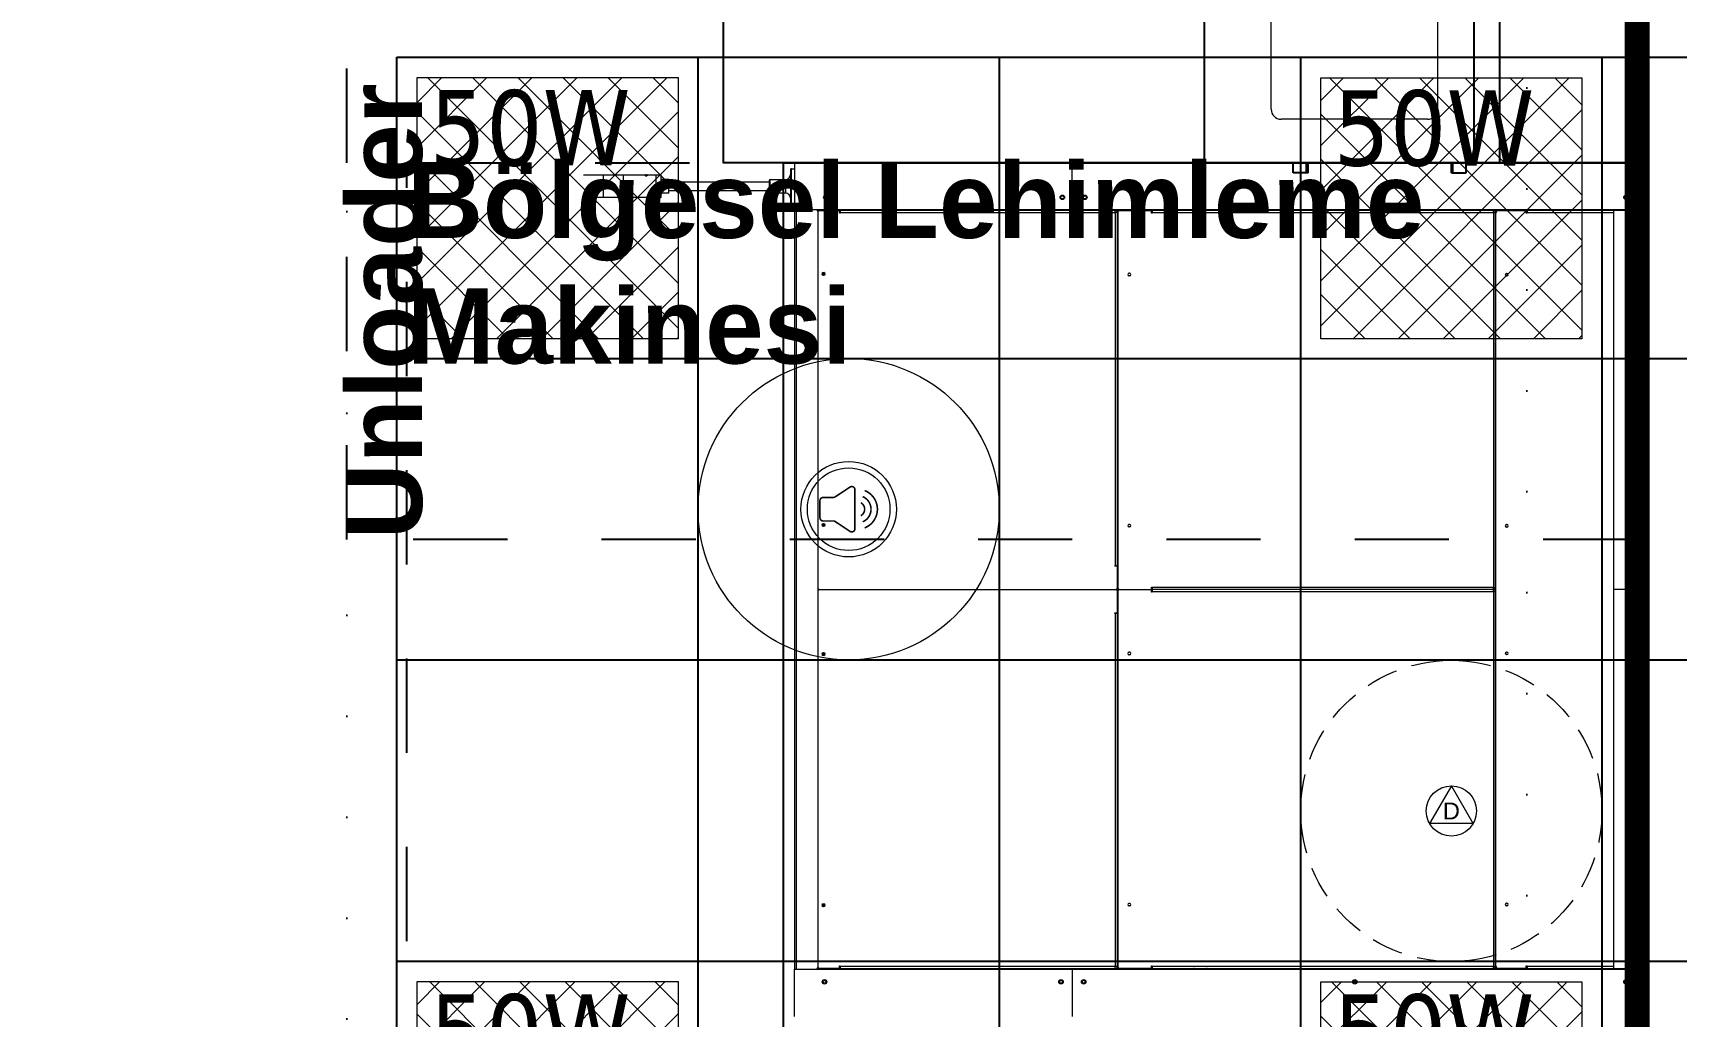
# Model space of a CAD drawing. Header units: centimetres. Extents: x 405564 to 502064, y 46284 to 60634.
# Drawn here: x 456687.2 to 457014.5, y 54131.6 to 54327.4 of the extents above; entities that cross this region are included whole.
import ezdxf
from ezdxf import colors
from ezdxf.entities.mleader import LeaderData, LeaderLine
from ezdxf.enums import TextEntityAlignment as Align
from ezdxf.math import Vec2, Vec3
from ezdxf.xclip import XClip

# ---------------------------------------------------------------- set-up
doc = ezdxf.new("R2010")
doc.units = ezdxf.units.CM
doc.header["$XCLIPFRAME"] = 0
for name, pattern in [('3+1_3b$0$DASHED', [0.25, 0.125, -0.125]), ('ACAD_ISO07W100', [3, 0, -3]), ('DOT', [0.25, 0, -0.25]), ('HIDDEN', [9.525, 6.35, -3.175])]:
    doc.linetypes.add(name, pattern=pattern)
for name, color, linetype in [('---___EB_draft03_cihazlar', 8, 'Continuous'), ('0-KRCN-ASMATAVAN-130426', 8, 'Continuous'), ('AS_DOS_TERAS_UST', 8, 'ACAD_ISO07W100'), ('AS_DUV', 8, 'Continuous'), ('AS_PYZ_BINA', 8, 'Continuous')]:
    doc.layers.add(name, color=color, linetype=linetype)
for name, color, linetype, lineweight in [('0-KRCN-AYDINLATMA-130426', 8, 'Continuous', 9), ('0-KRCN-MİMARİ-220526', 8, 'Continuous', 9), ('OL_Ic', 8, 'Continuous', 9)]:
    doc.layers.add(name, color=color, linetype=linetype, lineweight=lineweight)
doc.styles.add('2', font='arial.ttf', dxfattribs={"width": 0.9, "height": 200})
doc.styles.add('Kalin02', font='arialbd.ttf')
doc.styles.add('Normal_ITL', font='swissi.ttf')
doc.styles.add('TAHOMA', font='tahoma.ttf')

# ---------------------------------------------------------------- blocks, each defined once
blk = doc.blocks.new('AST-OD-KD')
at = {"layer": '0-KRCN-AYDINLATMA-130426'}
for p, q in [((0, 5), (-4.33, -2.5)), ((4.33, -2.5), (0, 5)), ((4.33, -2.5), (-4.33, -2.5))]:
    blk.add_line(p, q, dxfattribs=at)
at = {"layer": '0-KRCN-AYDINLATMA-130426', "linetype": 'HIDDEN'}
blk.add_circle((0, 0), 30, dxfattribs=at)
at = {"layer": '0-KRCN-AYDINLATMA-130426'}
blk.add_circle((0, 0), 5, dxfattribs=at)
at = {"layer": '0-KRCN-AYDINLATMA-130426', "style": '2'}
blk.add_text('D', height=3.36, dxfattribs=at).set_placement((0, 0), align=Align.MIDDLE_CENTER)
blk = doc.blocks.new('ASMA TAVA TİPİ HOPARLÖR')
at = {"layer": '0-KRCN-AYDINLATMA-130426', "const_width": 0.317}
blk.add_lwpolyline([(0.27, -4.41, 0.598176), (1.25, -3.88), (1.25, 3.88, 0.598176), (0.27, 4.41), (-2.7, 2.45, -0.147433), (-3.05, 2.34), (-5.09, 2.34, 0.414214), (-5.72, 1.71), (-5.72, -1.71, 0.414214), (-5.09, -2.34), (-3.05, -2.34, -0.147433), (-2.7, -2.45)], format="xyb", close=True, dxfattribs=at)
for points in [[(3.19, 3.72, -0.680488), (3.19, -3.72)], [(2.41, 1.29, -0.601398), (2.41, -1.29)], [(2.8, 2.51, -0.658812), (2.8, -2.51)]]:
    blk.add_lwpolyline(points, format="xyb", dxfattribs=at)
at = {"layer": '0-KRCN-AYDINLATMA-130426'}
blk.add_circle((0, 0), 30, dxfattribs=at)
at = {"layer": '0-KRCN-AYDINLATMA-130426', "ltscale": 0.1}
for radius in [9.5, 8.23]:
    blk.add_circle((0, 0), radius, dxfattribs=at)
blk = doc.blocks.new('50W 60x60 cm  SIVA ALTI LED ARMATÜR')
at = {"layer": '0-KRCN-AYDINLATMA-130426'}
h = blk.add_hatch(dxfattribs=at)
h.set_pattern_fill('ANSI37', color=256, scale=0.2)
h.paths.add_polyline_path([(-2.6, 2.594), (2.6, 2.594), (2.6, -2.606), (-2.6, -2.606)])
for points in [[(-3, 2.994), (3, 2.994), (3, -3.007), (-3, -3.007)], [(-2.6, 2.594), (2.6, 2.594), (2.6, -2.606), (-2.6, -2.606)]]:
    blk.add_lwpolyline(points, close=True, dxfattribs=at)
at = {"layer": '0-KRCN-AYDINLATMA-130426', "insert": (-2.35, 2.344), "char_height": 1.5, "attachment_point": 1, "style": 'TAHOMA'}
blk.add_mtext_dynamic_manual_height_columns('{\\fTahoma|b0|i0|c162|p34;50W}', width=1.5, gutter_width=1.25, heights=[0], dxfattribs=at)
blk = doc.blocks.new('G$C27E741DA')
at = {"layer": '0-KRCN-AYDINLATMA-130426', "xscale": 10, "yscale": 10, "zscale": 10}
for p in [(18725.68, 7158.55), (18905.67, 7158.53), (18725.68, 6978.55), (18905.67, 6978.53)]:
    blk.add_blockref('50W 60x60 cm  SIVA ALTI LED ARMATÜR', p, dxfattribs=at)
at = {"layer": '0-KRCN-AYDINLATMA-130426'}
for name, p in [('ASMA TAVA TİPİ HOPARLÖR', (18785.64, 7098.55)), ('AST-OD-KD', (18905.67, 7038.47))]:
    blk.add_blockref(name, p, dxfattribs=at)
blk = doc.blocks.new('BölgeselLehimlemeMakinesi')
at = {"layer": '---___EB_draft03_cihazlar', "linetype": 'Continuous', "lineweight": 18}
for p, q in [((274276.72, -40166.54), (274280.72, -40166.54)), ((274280.72, -40166.54), (274284.72, -40166.54)), ((274284.72, -40166.54), (274289.02, -40166.54)), ((274289.02, -40166.55), (274289.02, -40166.54)), ((274289.02, -40166.54), (274289.38, -40166.54)), ((274289.06, -40166.54), (274289.02, -40166.54)), ((274289.02, -40166.54), (274289.02, -40166.54)), ((274289.34, -40166.55), (274289.02, -40166.55)), ((274289.05, -40166.67), (274289.05, -40166.65)), ((274289.06, -40166.54), (274289.17, -40166.54)), ((274289.06, -40166.54), (274289.06, -40166.54)), ((274289.1, -40166.63), (274289.1, -40166.62)), ((274289.11, -40166.69), (274289.11, -40166.68)), ((274289.22, -40166.54), (274289.17, -40166.54)), ((274289.17, -40166.54), (274289.17, -40166.54)), ((274289.17, -40166.66), (274289.17, -40166.65)), ((274289.2, -40166.67), (274289.2, -40166.65)), ((274289.22, -40166.54), (274289.34, -40166.54)), ((274289.22, -40166.54), (274289.22, -40166.54)), ((274289.23, -40166.6), (274289.23, -40166.57)), ((274289.23, -40166.57), (274289.27, -40166.57)), ((274289.27, -40166.58), (274289.23, -40166.58)), ((274289.27, -40166.6), (274289.23, -40166.6)), ((274289.27, -40166.57), (274289.27, -40166.6)), ((274289.27, -40166.7), (274289.27, -40166.68)), ((274289.28, -40166.63), (274289.28, -40166.61)), ((274289.38, -40166.54), (274289.34, -40166.54)), ((274289.34, -40166.54), (274289.34, -40166.54)), ((274289.34, -40166.57), (274289.34, -40166.55)), ((274289.38, -40166.55), (274289.34, -40166.55)), ((274289.38, -40166.57), (274289.34, -40166.57)), ((274289.35, -40166.67), (274289.35, -40166.65)), ((274289.38, -40166.54), (274291.22, -40166.54)), ((274289.38, -40166.54), (274289.38, -40166.57)), ((274289.38, -40166.54), (274289.38, -40166.54)), ((274291.22, -40166.54), (274292.22, -40166.54)), ((274292.22, -40170.72), (274292.22, -40166.54)), ((274317.97, -40165.49), (274317.97, -40165.59)), ((274317.97, -40165.59), (274317.97, -40169.58)), ((274318.17, -40165.29), (274318.72, -40165.29)), ((274318.17, -40171.79), (274318.17, -40165.29)), ((274318.72, -40164.09), (274318.72, -40173.49)), ((274374.07, -40164.09), (274318.72, -40164.09)), ((274374.07, -40173.49), (274374.07, -40164.09)), ((274486.37, -40164.09), (274374.07, -40164.09)), ((274486.37, -40164.09), (274486.37, -40173.19)), ((274486.37, -40164.24), (274486.57, -40164.24)), ((274486.37, -40164.54), (274486.57, -40164.54)), ((274487.47, -40164.24), (274486.57, -40164.24)), ((274486.57, -40164.24), (274486.57, -40164.54)), ((274486.57, -40164.54), (274486.57, -40165.89)), ((274486.57, -40164.74), (274487.47, -40164.74)), ((274486.57, -40164.74), (274486.57, -40178.24)), ((274486.62, -40165.89, 0), (274486.82, -40165.89, 0)), ((274486.62, -40165.99, 0), (274486.82, -40165.99, 0)), ((274487.47, -40164.74), (274487.47, -40164.24)), ((274487.47, -40164.74), (274487.47, -40178.24)), ((274292.22, -40167.39), (274293.72, -40167.39)), ((274293.72, -40169.99), (274293.72, -40167.39)), ((274293.72, -40167.89), (274313.72, -40167.89)), ((274313.72, -40169.69), (274293.72, -40169.69)), ((274293.72, -40170.19), (274293.72, -40169.99)), ((274313.72, -40167.62), (274313.72, -40169.8)), ((274313.72, -40169.8), (274313.72, -40169.97)), ((274313.92, -40167.42), (274316.97, -40167.42)), ((274313.92, -40169.97), (274313.92, -40167.42)), ((274313.92, -40170.17), (274313.92, -40169.97)), ((274316.97, -40167.42), (274316.97, -40169.97)), ((274316.97, -40169.97), (274316.97, -40170.17)), ((274317.97, -40169.58), (274317.97, -40172.09)), ((274486.37, -40167.09), (274486.57, -40167.09)), ((274486.37, -40167.99), (274486.57, -40167.99)), ((274486.37, -40169.49), (274486.57, -40169.49)), ((274486.57, -40167.09), (274486.57, -40167.99)), ((274486.57, -40170.39), (274486.57, -40169.49)), ((274486.62, -40167, 0), (274486.82, -40167, 0)), ((274280.72, -40171.04), (274276.72, -40171.04)), ((274284.72, -40171.05), (274280.72, -40171.05)), ((274291.22, -40171.04), (274284.72, -40171.04)), ((274292.22, -40171.05), (274291.22, -40171.05)), ((274293.72, -40170.19), (274292.22, -40170.19)), ((274292.22, -40171.05), (274292.22, -40170.72)), ((274316.97, -40170.17), (274313.92, -40170.17)), ((274318.17, -40172.29), (274318.17, -40171.79)), ((274318.72, -40172.29), (274318.17, -40172.29)), ((274486.37, -40170.39), (274486.57, -40170.39)), ((274486.37, -40170.49), (274486.57, -40170.49)), ((274486.37, -40171.5), (274486.57, -40171.5)), ((274486.37, -40171.59), (274486.57, -40171.59)), ((274486.37, -40172.94), (274486.57, -40172.94)), ((274486.57, -40173.24), (274486.37, -40173.24)), ((274486.57, -40172.94), (274486.57, -40171.59)), ((274318.72, -40173.49), (274318.72, -40324.69)), ((274374.07, -40173.49), (274318.72, -40173.49)), ((274319.07, -40173.49), (274319.07, -40324.69)), ((274323.37, -40173.79), (274323.37, -40173.49)), ((274323.37, -40173.79), (274323.37, -40324.39)), ((274323.47, -40248.89), (274323.47, -40173.84)), ((274323.52, -40173.71), (274323.52, -40173.49)), ((274323.67, -40173.64), (274327.72, -40173.64)), ((274327.82, -40173.64), (274327.72, -40173.64)), ((274327.72, -40174.14), (274327.72, -40173.64)), ((274327.82, -40174.14), (274327.72, -40174.14)), ((274382.62, -40173.64), (274327.82, -40173.64)), ((274327.82, -40173.64), (274327.82, -40174.04)), ((274327.82, -40174.04), (274382.62, -40174.04)), ((274327.82, -40174.04), (274327.82, -40174.14)), ((274328.32, -40173.49), (274328.32, -40173.64)), ((274328.82, -40173.64), (274328.82, -40173.49)), ((274345.82, -40173.49), (274345.82, -40173.64)), ((274346.32, -40173.64), (274346.32, -40173.49)), ((274348.77, -40173.49), (274348.77, -40173.64)), ((274349.27, -40173.64), (274349.27, -40173.49)), ((274357.17, -40173.49), (274357.17, -40173.64)), ((274357.67, -40173.64), (274357.67, -40173.49)), ((274361.67, -40173.49), (274361.67, -40173.64)), ((274362.17, -40173.64), (274362.17, -40173.49)), ((274370.07, -40173.49), (274370.07, -40173.64)), ((274370.57, -40173.64), (274370.57, -40173.49)), ((274486.07, -40173.49), (274374.07, -40173.49)), ((274382.62, -40174.04), (274382.62, -40173.64)), ((274382.62, -40174.04), (274382.62, -40244.34)), ((274383.02, -40174.04), (274382.62, -40174.04)), ((274383.02, -40173.49), (274383.02, -40243.99)), ((274383.17, -40173.49), (274383.17, -40173.84)), ((274383.17, -40248.89), (274383.17, -40173.84)), ((274383.37, -40173.64), (274389.87, -40173.64)), ((274383.47, -40173.64), (274383.47, -40173.49)), ((274384.82, -40173.64), (274384.82, -40173.49)), ((274384.92, -40173.64), (274384.92, -40173.49)), ((274385.92, -40173.64), (274385.92, -40173.49)), ((274386.02, -40173.64), (274386.02, -40173.49)), ((274387.37, -40173.64), (274387.37, -40173.49)), ((274387.67, -40173.64), (274387.67, -40173.49)), ((274389.97, -40173.64), (274389.87, -40173.64)), ((274389.87, -40174.14), (274389.87, -40173.64)), ((274389.97, -40174.14), (274389.87, -40174.14)), ((274457.92, -40173.64), (274389.97, -40173.64)), ((274389.97, -40173.64), (274389.97, -40174.04)), ((274389.97, -40174.04), (274457.92, -40174.04)), ((274389.97, -40174.04), (274389.97, -40174.14)), ((274393.72, -40173.49), (274393.72, -40173.64)), ((274403.22, -40173.64), (274403.22, -40173.49)), ((274403.27, -40173.64), (274403.27, -40173.49)), ((274403.62, -40173.64), (274403.62, -40173.49)), ((274403.73, -40173.52), (274403.7, -40173.49)), ((274403.73, -40173.5), (274403.73, -40173.49)), ((274403.73, -40173.52), (274403.73, -40173.5)), ((274404.58, -40173.52), (274403.73, -40173.52)), ((274404.58, -40173.49), (274404.58, -40173.64)), ((274404.62, -40173.64), (274404.67, -40173.59)), ((274404.67, -40173.59), (274404.77, -40173.59)), ((274404.67, -40173.64), (274404.67, -40173.59)), ((274404.7, -40173.59), (274404.7, -40173.49)), ((274404.77, -40173.64), (274404.77, -40173.59)), ((274404.78, -40173.64), (274404.78, -40173.49)), ((274404.78, -40173.64), (274404.78, -40173.49)), ((274413.17, -40173.49), (274413.17, -40173.64)), ((274413.67, -40173.64), (274413.67, -40173.49)), ((274413.82, -40173.49), (274413.82, -40173.64)), ((274416.12, -40173.49), (274416.12, -40173.64)), ((274418.62, -40173.49), (274418.62, -40173.64)), ((274443.27, -40173.49), (274443.27, -40173.64)), ((274446.39, -40173.64), (274446.39, -40173.49)), ((274446.67, -40173.64), (274446.67, -40173.49)), ((274447.12, -40173.49), (274447.12, -40173.64)), ((274447.57, -40173.49), (274447.57, -40173.64)), ((274457.92, -40174.04), (274457.92, -40173.64)), ((274457.92, -40174.04), (274457.92, -40248.69)), ((274457.92, -40174.04), (274458.32, -40174.04)), ((274458.32, -40174.04), (274458.32, -40173.49)), ((274458.32, -40248.69), (274458.32, -40174.04)), ((274458.42, -40324.04), (274458.42, -40174.14)), ((274458.62, -40173.74), (274458.62, -40173.49)), ((274458.92, -40173.64), (274464.42, -40173.64)), ((274459.97, -40173.64), (274459.97, -40173.49)), ((274460.07, -40173.64), (274460.07, -40173.49)), ((274461.07, -40173.64), (274461.07, -40173.49)), ((274461.17, -40173.64), (274461.17, -40173.49)), ((274462.52, -40173.64), (274462.52, -40173.49)), ((274462.82, -40173.64), (274462.82, -40173.49)), ((274462.97, -40173.64), (274462.97, -40173.49)), ((274463.12, -40173.64), (274463.12, -40173.49)), ((274464.42, -40174.14), (274464.42, -40173.64)), ((274464.62, -40174.14), (274464.42, -40174.14)), ((274464.62, -40173.64), (274464.47, -40173.64)), ((274464.47, -40173.64), (274464.47, -40174.14)), ((274481.87, -40173.64), (274464.62, -40173.64)), ((274464.62, -40173.64), (274464.62, -40174.04)), ((274464.62, -40174.04), (274481.87, -40174.04)), ((274464.62, -40174.04), (274464.62, -40174.14)), ((274481.72, -40173.49), (274481.72, -40173.64)), ((274481.87, -40173.59), (274481.87, -40173.49)), ((274486.17, -40173.59), (274481.87, -40173.59)), ((274481.87, -40173.59), (274481.87, -40249.09)), ((274481.87, -40174.04), (274481.87, -40324.14)), ((274482.07, -40173.59), (274482.07, -40173.49)), ((274482.37, -40173.59), (274482.37, -40173.49)), ((274483.72, -40173.59), (274483.72, -40173.49)), ((274483.82, -40173.59), (274483.82, -40173.49)), ((274484.82, -40173.59), (274484.82, -40173.49)), ((274484.92, -40173.59), (274484.92, -40173.49)), ((274486.27, -40173.62), (274486.27, -40173.41)), ((274486.37, -40173.79), (274486.37, -40248.89)), ((274487.47, -40178.24), (274486.57, -40178.24)), ((274486.57, -40178.24), (274486.57, -40178.54)), ((274486.57, -40319.64), (274486.57, -40178.54)), ((274486.57, -40178.74), (274487.47, -40178.74)), ((274487.47, -40178.74), (274487.47, -40178.24)), ((274324.45, -40185.99), (274324.6, -40185.99)), ((274324.59, -40186.09), (274324.45, -40186.09)), ((274385.5, -40186.12), (274385.35, -40186.12)), ((274460.6, -40186.14), (274460.55, -40186.14)), ((274324.6, -40186.49), (274324.45, -40186.49)), ((274385.5, -40186.62), (274385.35, -40186.62)), ((274460.6, -40186.64), (274460.55, -40186.64)), ((274324.45, -40235.99), (274324.6, -40235.99)), ((274324.6, -40236.49), (274324.45, -40236.49)), ((274385.5, -40236.12), (274385.35, -40236.12)), ((274385.5, -40236.62), (274385.35, -40236.62)), ((274460.6, -40236.14), (274460.55, -40236.14)), ((274460.6, -40236.64), (274460.55, -40236.64)), ((274323.47, -40243.99), (274323.37, -40243.99)), ((274323.37, -40244.29), (274323.47, -40244.29)), ((274323.37, -40244.59), (274323.47, -40244.59)), ((274382.52, -40244.44), (274382.52, -40244.34)), ((274382.52, -40244.34), (274382.62, -40244.34)), ((274383.02, -40244.44), (274382.52, -40244.44)), ((274382.55, -40244.44), (274382.55, -40244.34)), ((274382.62, -40244.34), (274383.02, -40244.34)), ((274383.17, -40243.99), (274383.02, -40243.99)), ((274383.02, -40243.99), (274383.02, -40244.23)), ((274383.02, -40244.34), (274383.02, -40244.23)), ((274383.02, -40244.29), (274383.17, -40244.29)), ((274383.02, -40244.34), (274383.02, -40244.44)), ((274383.02, -40244.44), (274383.02, -40248.89)), ((274383.17, -40244.59), (274383.02, -40244.59)), ((274323.47, -40248.89), (274323.47, -40249.29)), ((274323.47, -40324.34), (274323.47, -40249.29)), ((274323.67, -40249.09), (274333.38, -40249.09)), ((274333.38, -40249.09), (274382.82, -40249.09)), ((274383.02, -40249.29), (274383.02, -40253.74)), ((274383.17, -40249.29), (274383.17, -40248.89)), ((274383.17, -40324.34), (274383.17, -40249.29)), ((274383.37, -40249.09), (274389.87, -40249.09)), ((274389.87, -40248.59), (274389.97, -40248.59)), ((274389.87, -40249.09), (274389.87, -40248.59)), ((274389.87, -40249.09), (274389.97, -40249.09)), ((274389.87, -40249.59), (274389.87, -40249.09)), ((274389.97, -40249.59), (274389.87, -40249.59)), ((274389.97, -40248.59), (274389.97, -40248.69)), ((274457.92, -40248.69), (274389.97, -40248.69)), ((274389.97, -40248.69), (274389.97, -40249.09)), ((274457.92, -40249.09), (274389.97, -40249.09)), ((274389.97, -40249.09), (274389.97, -40249.49)), ((274389.97, -40249.49), (274457.92, -40249.49)), ((274389.97, -40249.49), (274389.97, -40249.59)), ((274457.92, -40249.09), (274457.92, -40248.69)), ((274457.92, -40248.69), (274458.32, -40248.69)), ((274457.92, -40249.49), (274457.92, -40249.09)), ((274457.92, -40249.49), (274457.92, -40324.14)), ((274457.92, -40249.49), (274458.32, -40249.49)), ((274458.32, -40249.49), (274458.32, -40248.69)), ((274458.32, -40324.14), (274458.32, -40249.49)), ((274486.37, -40249.09), (274481.87, -40249.09)), ((274481.87, -40249.09), (274481.87, -40324.59)), ((274486.17, -40249.09), (274481.87, -40249.09)), ((274486.27, -40249.09), (274486.27, -40249.06)), ((274486.37, -40249.09), (274486.37, -40324.39)), ((274323.47, -40253.59), (274323.37, -40253.59)), ((274323.47, -40253.89), (274323.37, -40253.89)), ((274323.37, -40254.19), (274323.47, -40254.19)), ((274382.52, -40253.84), (274382.52, -40253.74)), ((274382.52, -40253.74), (274383.02, -40253.74)), ((274382.62, -40253.84), (274382.52, -40253.84)), ((274382.55, -40253.84), (274382.55, -40253.74)), ((274382.62, -40253.84), (274382.62, -40324.14)), ((274383.02, -40253.84), (274382.62, -40253.84)), ((274383.17, -40253.59), (274383.02, -40253.59)), ((274383.02, -40253.74), (274383.02, -40253.84)), ((274383.02, -40253.95), (274383.02, -40253.84)), ((274383.17, -40253.89), (274383.02, -40253.89)), ((274383.02, -40253.95), (274383.02, -40254.19)), ((274383.02, -40254.19), (274383.17, -40254.19)), ((274383.02, -40254.19), (274383.02, -40324.69)), ((274385.5, -40261.57), (274385.35, -40261.57)), ((274460.6, -40261.54), (274460.55, -40261.54)), ((274324.45, -40261.69), (274324.6, -40261.69)), ((274324.6, -40262.19), (274324.45, -40262.19)), ((274385.5, -40262.07), (274385.35, -40262.07)), ((274460.6, -40262.04), (274460.55, -40262.04)), ((274324.45, -40311.69), (274324.6, -40311.69)), ((274324.6, -40312.19), (274324.45, -40312.19)), ((274385.5, -40311.57), (274385.35, -40311.57)), ((274385.5, -40312.07), (274385.35, -40312.07)), ((274460.6, -40311.54), (274460.55, -40311.54)), ((274460.6, -40312.04), (274460.55, -40312.04)), ((274487.47, -40319.44), (274486.57, -40319.44)), ((274486.57, -40319.64), (274486.57, -40319.94)), ((274486.57, -40319.94), (274487.47, -40319.94)), ((274486.57, -40319.94), (274486.57, -40333.44)), ((274487.47, -40319.94), (274487.47, -40319.44)), ((274487.47, -40319.94), (274487.47, -40333.44)), ((274318.72, -40334.09), (274318.72, -40324.69)), ((274318.72, -40324.69), (274374.07, -40324.69)), ((274323.37, -40324.69), (274323.37, -40324.39)), ((274323.52, -40324.69), (274323.52, -40324.47)), ((274327.72, -40324.54), (274323.67, -40324.54)), ((274327.72, -40324.54), (274327.72, -40324.04)), ((274327.72, -40324.04), (274327.82, -40324.04)), ((274327.72, -40324.54), (274327.82, -40324.54)), ((274327.82, -40324.04), (274327.82, -40324.14)), ((274327.82, -40324.14), (274327.82, -40324.54)), ((274382.62, -40324.14), (274327.82, -40324.14)), ((274327.82, -40324.54), (274382.62, -40324.54)), ((274330.72, -40324.54), (274330.72, -40324.69)), ((274339.12, -40324.54), (274339.12, -40324.69)), ((274345.22, -40324.54), (274345.22, -40324.69)), ((274353.62, -40324.54), (274353.62, -40324.69)), ((274374.07, -40324.69), (274374.07, -40334.09)), ((274374.07, -40324.69), (274486.07, -40324.69)), ((274376.55, -40324.69), (274376.55, -40324.54)), ((274382.55, -40324.69), (274382.55, -40324.54)), ((274383.02, -40324.14), (274382.62, -40324.14)), ((274382.62, -40324.54), (274382.62, -40324.14)), ((274383.02, -40324.19), (274383.02, -40324.19)), ((274383.17, -40324.34), (274383.17, -40324.69)), ((274389.87, -40324.54), (274383.37, -40324.54)), ((274383.47, -40324.69), (274383.47, -40324.54)), ((274384.82, -40324.69), (274384.82, -40324.54)), ((274384.92, -40324.69), (274384.92, -40324.54)), ((274385.92, -40324.69), (274385.92, -40324.54)), ((274386.02, -40324.69), (274386.02, -40324.54)), ((274387.37, -40324.69), (274387.37, -40324.54)), ((274387.67, -40324.69), (274387.67, -40324.54)), ((274389.87, -40324.54), (274389.87, -40324.04)), ((274389.87, -40324.04), (274389.97, -40324.04)), ((274389.87, -40324.54), (274389.97, -40324.54)), ((274389.97, -40324.04), (274389.97, -40324.14)), ((274457.92, -40324.14), (274389.97, -40324.14)), ((274389.97, -40324.14), (274389.97, -40324.54)), ((274389.97, -40324.54), (274457.92, -40324.54)), ((274393.72, -40324.69), (274393.72, -40324.54)), ((274403.22, -40324.69), (274403.22, -40324.54)), ((274403.27, -40324.69), (274403.27, -40324.54)), ((274403.62, -40324.69), (274403.62, -40324.54)), ((274403.7, -40324.69), (274403.73, -40324.66)), ((274403.73, -40324.66), (274404.58, -40324.66)), ((274403.73, -40324.69), (274403.73, -40324.66)), ((274404.58, -40324.54), (274404.58, -40324.69)), ((274404.7, -40324.69), (274404.7, -40324.54)), ((274404.78, -40324.69), (274404.78, -40324.54)), ((274404.78, -40324.69), (274404.78, -40324.54)), ((274413.17, -40324.54), (274413.17, -40324.69)), ((274413.67, -40324.69), (274413.67, -40324.54)), ((274413.82, -40324.54), (274413.82, -40324.69)), ((274424.82, -40324.69), (274424.82, -40324.54)), ((274425.67, -40324.69), (274425.67, -40324.54)), ((274429.52, -40324.69), (274429.52, -40324.54)), ((274430.32, -40324.54), (274430.32, -40324.69)), ((274450.72, -40324.69), (274450.72, -40324.54)), ((274450.87, -40324.54), (274450.87, -40324.69)), ((274457.92, -40324.54), (274457.92, -40324.14)), ((274457.92, -40324.14), (274458.32, -40324.14)), ((274458.32, -40324.69), (274458.32, -40324.14)), ((274458.62, -40324.69), (274458.62, -40324.44)), ((274464.42, -40324.54), (274458.92, -40324.54)), ((274459.97, -40324.69), (274459.97, -40324.54)), ((274460.07, -40324.69), (274460.07, -40324.54)), ((274461.07, -40324.69), (274461.07, -40324.54)), ((274461.17, -40324.69), (274461.17, -40324.54)), ((274462.52, -40324.69), (274462.52, -40324.54)), ((274462.82, -40324.69), (274462.82, -40324.54)), ((274462.97, -40324.69), (274462.97, -40324.54)), ((274463.12, -40324.69), (274463.12, -40324.54)), ((274464.42, -40324.54), (274464.42, -40324.04)), ((274464.42, -40324.04), (274464.62, -40324.04)), ((274464.47, -40324.14), (274464.42, -40324.14)), ((274464.47, -40324.04), (274464.47, -40324.54)), ((274464.47, -40324.54), (274464.62, -40324.54)), ((274464.62, -40324.04), (274464.62, -40324.14)), ((274481.87, -40324.14), (274464.62, -40324.14)), ((274464.62, -40324.14), (274464.62, -40324.54)), ((274464.62, -40324.54), (274481.87, -40324.54)), ((274481.72, -40324.54), (274481.72, -40324.69)), ((274481.87, -40324.69), (274481.87, -40324.59)), ((274486.17, -40324.59), (274481.87, -40324.59)), ((274482.07, -40324.69), (274482.07, -40324.59)), ((274482.37, -40324.69), (274482.37, -40324.59)), ((274483.72, -40324.69), (274483.72, -40324.59)), ((274483.82, -40324.69), (274483.82, -40324.59)), ((274484.82, -40324.69), (274484.82, -40324.59)), ((274484.92, -40324.69), (274484.92, -40324.59)), ((274486.27, -40324.77), (274486.27, -40324.56)), ((274486.57, -40324.94), (274486.37, -40324.94)), ((274486.37, -40334.09), (274486.37, -40324.99)), ((274486.37, -40325.24), (274486.57, -40325.24)), ((274486.37, -40326.59), (274486.57, -40326.59)), ((274486.37, -40326.69), (274486.57, -40326.69)), ((274486.57, -40325.24), (274486.57, -40326.59)), ((274486.37, -40327.7), (274486.57, -40327.7)), ((274486.37, -40327.79), (274486.57, -40327.79)), ((274486.37, -40328.69), (274486.57, -40328.69)), ((274486.37, -40330.19), (274486.57, -40330.19)), ((274486.57, -40327.79), (274486.57, -40328.69)), ((274486.57, -40331.09), (274486.57, -40330.19)), ((274486.37, -40331.09), (274486.57, -40331.09)), ((274486.37, -40331.19), (274486.57, -40331.19)), ((274486.37, -40332.2), (274486.57, -40332.2)), ((274486.37, -40332.29), (274486.57, -40332.29)), ((274486.57, -40333.64), (274486.57, -40332.29)), ((274487.47, -40333.44), (274486.57, -40333.44)), ((274487.47, -40333.94), (274487.47, -40333.44)), ((274486.37, -40333.64), (274486.57, -40333.64)), ((274486.37, -40333.94), (274486.57, -40333.94)), ((274486.57, -40333.94), (274486.57, -40333.64)), ((274486.57, -40333.94), (274487.47, -40333.94))]:
    blk.add_line(p, q, dxfattribs=at)
at = {"layer": '---___EB_draft03_cihazlar'}
blk.add_line((274318.72, -40164.09), (274486.37, -40164.09), dxfattribs=at)
at = {"layer": '---___EB_draft03_cihazlar', "color": 1, "const_width": 5}
blk.add_lwpolyline([(274486.57, -40164.09), (274486.57, -40544.09)], dxfattribs=at)
at = {"layer": '---___EB_draft03_cihazlar', "color": 1, "linetype": '3+1_3b$0$DASHED', "ltscale": 150}
blk.add_lwpolyline([(274241.57, -40164.09), (274561.57, -40164.09), (274561.57, -40544.09), (274241.57, -40544.09), (274241.57, -40164.09)], dxfattribs=at)
at = {"layer": '---___EB_draft03_cihazlar', "color": 1}
blk.add_lwpolyline([(274316.57, -40164.09), (274486.57, -40164.09), (274486.57, -40544.09), (274316.57, -40544.09), (274316.57, -40164.09)], dxfattribs=at)
at = {"layer": '---___EB_draft03_cihazlar', "linetype": 'Continuous', "lineweight": 18, "flags": 128}
for points in [[(274487.64, -40168.77), (274487.69, -40168.76), (274487.74, -40168.76)], [(274458.32, -40248.91), (274458.31, -40248.91), (274458.26, -40248.9)], [(274398.37, -40324.59), (274398.28, -40324.57), (274398.22, -40324.54)], [(274398.52, -40324.54), (274398.47, -40324.57), (274398.37, -40324.59)], [(274400.87, -40324.59), (274400.78, -40324.57), (274400.72, -40324.54)], [(274401.02, -40324.54), (274400.97, -40324.57), (274400.87, -40324.59)], [(274487.64, -40325.97), (274487.69, -40325.96), (274487.74, -40325.96)]]:
    blk.add_lwpolyline(points, dxfattribs=at)
at = {"layer": '---___EB_draft03_cihazlar', "linetype": 'Continuous', "lineweight": 18}
for centre, radius in [((274324.97, -40170.99, 0), 0.448), ((274324.97, -40170.99, 0), 0.298), ((274372.07, -40170.99, 0), 0.448), ((274372.07, -40170.99, 0), 0.298), ((274376.57, -40170.99, 0), 0.448), ((274376.57, -40170.99, 0), 0.298), ((274430.57, -40170.99, 0), 0.448), ((274430.57, -40170.99, 0), 0.298), ((274484.32, -40170.99), 0.448), ((274484.32, -40170.99), 0.298), ((274324.52, -40186.24), 0.165), ((274324.52, -40236.24), 0.165), ((274324.52, -40261.94), 0.165), ((274324.52, -40311.94), 0.165), ((274324.72, -40327.19), 0.448), ((274324.72, -40327.19), 0.298), ((274371.82, -40327.19), 0.448), ((274371.82, -40327.19), 0.298), ((274376.32, -40327.19), 0.448), ((274376.32, -40327.19), 0.298), ((274430.32, -40327.19), 0.448), ((274430.32, -40327.19), 0.298), ((274484.32, -40327.19), 0.448), ((274484.32, -40327.19), 0.298)]:
    blk.add_circle(centre, radius, dxfattribs=at)
for centre, radius, start, end in [((274316.97, -40166.42), 1, 270, 0), ((274318.17, -40165.49), 0.2, 90, 180), ((274313.92, -40167.62), 0.2, 90, 180), ((274313.92, -40169.97), 0.2, 180, 270), ((274487.72, -40169.01), 0.25, 130.4148, 180), ((274316.97, -40171.17), 1, 0, 90), ((274318.17, -40172.09), 0.2, 180, 270), ((274486.07, -40173.19), 0.3, 270, 0), ((274487.72, -40171.97), 0.25, 180, 232.4393), ((274323.07, -40173.79), 0.3, 0, 90), ((274323.67, -40173.84), 0.2, 90, 180), ((274331.02, -40173.94), 0.5, 36.8699, 64.1581), ((274343.62, -40173.94), 0.5, 115.8419, 143.1301), ((274382.62, -40174.04), 0.4, 0, 90), ((274383.37, -40173.84), 0.2, 90, 180), ((274397.62, -40173.84), 0.35, 90, 145.1501), ((274398.37, -40173.84), 0.25, 53.1301, 126.8699), ((274400.87, -40173.84), 0.25, 53.1301, 126.8699), ((274401.62, -40173.84), 0.35, 34.8499, 90), ((274457.92, -40174.04), 0.4, 0, 90), ((274458.92, -40174.14), 0.5, 90, 180), ((274486.17, -40173.79), 0.2, 0, 90), ((274324.45, -40186.24), 0.25, 90, 270), ((274324.6, -40186.24), 0.25, 270, 90), ((274385.35, -40186.37), 0.25, 90, 270), ((274385.5, -40186.37), 0.25, 270, 90), ((274460.55, -40186.39), 0.25, 90, 270), ((274460.6, -40186.39), 0.25, 270, 90), ((274324.45, -40236.24), 0.25, 90, 270), ((274324.6, -40236.24), 0.25, 270, 90), ((274385.35, -40236.37), 0.25, 90, 270), ((274385.5, -40236.37), 0.25, 270, 90), ((274460.55, -40236.39), 0.25, 90, 270), ((274460.6, -40236.39), 0.25, 270, 90), ((274323.67, -40248.89), 0.2, 180, 270), ((274323.67, -40249.29), 0.2, 90, 180), ((274382.82, -40248.89), 0.2, 270, 0), ((274382.82, -40249.29), 0.2, 0, 90), ((274383.37, -40248.89), 0.2, 180, 270), ((274383.37, -40249.29), 0.2, 90, 180), ((274457.92, -40248.69), 0.4, 270, 0), ((274457.92, -40249.49), 0.4, 0, 90), ((274486.17, -40248.89), 0.2, 270, 0), ((274385.35, -40261.82), 0.25, 90, 270), ((274385.5, -40261.82), 0.25, 270, 90), ((274460.55, -40261.79), 0.25, 90, 270), ((274460.6, -40261.79), 0.25, 270, 90), ((274324.45, -40261.94), 0.25, 90, 270), ((274324.6, -40261.94), 0.25, 270, 90), ((274324.45, -40311.94), 0.25, 90, 270), ((274324.6, -40311.94), 0.25, 270, 90), ((274385.35, -40311.82), 0.25, 90, 270), ((274385.5, -40311.82), 0.25, 270, 90), ((274460.55, -40311.79), 0.25, 90, 270), ((274460.6, -40311.79), 0.25, 270, 90), ((274323.07, -40324.39), 0.3, 270, 0), ((274323.67, -40324.34), 0.2, 180, 270), ((274382.62, -40324.14), 0.4, 270, 0), ((274383.37, -40324.34), 0.2, 180, 270), ((274397.62, -40324.34), 0.35, 214.8499, 270), ((274401.62, -40324.34), 0.35, 270, 325.1501), ((274457.92, -40324.14), 0.4, 270, 0), ((274458.92, -40324.04), 0.5, 180, 270), ((274486.07, -40324.99), 0.3, 0, 90), ((274486.17, -40324.39), 0.2, 270, 0), ((274487.72, -40326.21), 0.25, 130.4148, 180), ((274487.72, -40329.17), 0.25, 180, 232.4393)]:
    blk.add_arc(centre, radius, start, end, dxfattribs=at)
at = {"layer": '---___EB_draft03_cihazlar', "linetype": 'Continuous', "lineweight": 18, "extrusion": (0, 0, -1)}
for centre, major_axis, ratio, start_param, end_param in [((274288.9, -40168.79), (-0.15, -2.25), 0.1065, 3.393839, 3.418058), ((274289.01, -40168.79), (-0.11, -2.25), 0.07761, 3.44308, 3.446869), ((274304.47, -40168.79), (-20.39, 1.18), 0.094102, 0.716143, 0.719279), ((274304.47, -40168.79), (-20.3, 1.17), 0.094102, 0.711054, 0.714223), ((274289.48, -40168.79), (0.15, -2.25), 0.1065, 2.868189, 2.89233)]:
    blk.add_ellipse(centre, major_axis=major_axis, ratio=ratio, start_param=start_param, end_param=end_param, dxfattribs=at)
at = {"layer": '---___EB_draft03_cihazlar', "linetype": 'Continuous', "lineweight": 18}
for points, knots in [([(274280.72, -40170.72), (274280.72, -40170.64), (274280.72, -40170.47), (274280.72, -40170.13), (274280.72, -40169.75), (274280.72, -40169.33), (274280.72, -40168.89), (274280.72, -40168.45), (274280.72, -40168.02), (274280.72, -40167.62), (274280.72, -40167.26), (274280.72, -40166.96), (274280.72, -40166.73), (274280.72, -40166.59), (274280.72, -40166.53), (274280.72, -40166.54), (274280.72, -40166.54)], [0, 0, 0, 0, 0.0755893, 0.1511782, 0.2267694, 0.3023556, 0.3779467, 0.4535361, 0.5291258, 0.6047136, 0.6803035, 0.7558924, 0.8314829, 0.9070722, 0.9826622, 1, 1, 1, 1]), ([(274284.72, -40171.03), (274284.72, -40171.03), (274284.72, -40171.03), (274284.72, -40170.92), (274284.72, -40170.73), (274284.72, -40170.46), (274284.72, -40170.13), (274284.72, -40169.75), (274284.72, -40169.33), (274284.72, -40168.89), (274284.72, -40168.45), (274284.72, -40168.02), (274284.72, -40167.62), (274284.72, -40167.26), (274284.72, -40166.97), (274284.72, -40166.74), (274284.72, -40166.6), (274284.72, -40166.53), (274284.72, -40166.55), (274284.72, -40166.55)], [0, 0, 0, 0, 0.048239, 0.110739, 0.173238, 0.23574, 0.298238, 0.360739, 0.423241, 0.485738, 0.548238, 0.610741, 0.67324, 0.73574, 0.798239, 0.860739, 0.92324, 0.985739, 1, 1, 1, 1]), ([(274289.02, -40166.65), (274289.02, -40166.65), (274289.02, -40166.64), (274289.04, -40166.63), (274289.07, -40166.62), (274289.09, -40166.62), (274289.1, -40166.62), (274289.1, -40166.62)], [0, 0, 0, 0, 0.345492, 0.565533, 0.787987, 0.975952, 1, 1, 1, 1]), ([(274289.1, -40166.63), (274289.09, -40166.63), (274289.07, -40166.63), (274289.04, -40166.64), (274289.02, -40166.65), (274289.02, -40166.66), (274289.02, -40166.67), (274289.02, -40166.67)], [0, 0, 0, 0, 0.224091, 0.412551, 0.644677, 0.958873, 1, 1, 1, 1]), ([(274289.11, -40166.7), (274289.1, -40166.7), (274289.08, -40166.7), (274289.06, -40166.69), (274289.04, -40166.68), (274289.02, -40166.67), (274289.02, -40166.66), (274289.02, -40166.65)], [0, 0, 0, 0, 0.140728, 0.282125, 0.481538, 0.770909, 1, 1, 1, 1]), ([(274289.11, -40166.63), (274289.1, -40166.63), (274289.09, -40166.63), (274289.07, -40166.64), (274289.06, -40166.64), (274289.05, -40166.65), (274289.05, -40166.65), (274289.05, -40166.65)], [0, 0, 0, 0, 0.249078, 0.444734, 0.639849, 0.934845, 1, 1, 1, 1]), ([(274289.05, -40166.65), (274289.05, -40166.66), (274289.06, -40166.66), (274289.07, -40166.67), (274289.08, -40166.68), (274289.1, -40166.68), (274289.1, -40166.68), (274289.11, -40166.68)], [0, 0, 0, 0, 0.3802013, 0.591264, 0.7499441, 0.9101074, 1, 1, 1, 1]), ([(274289.11, -40166.69), (274289.1, -40166.69), (274289.09, -40166.69), (274289.08, -40166.69), (274289.06, -40166.68), (274289.05, -40166.67), (274289.05, -40166.67), (274289.05, -40166.67)], [0, 0, 0, 0, 0.170064, 0.315748, 0.508039, 0.786096, 1, 1, 1, 1]), ([(274289.11, -40166.68), (274289.11, -40166.68), (274289.12, -40166.68), (274289.14, -40166.67), (274289.15, -40166.67), (274289.16, -40166.66), (274289.17, -40166.65), (274289.17, -40166.65)], [0, 0, 0, 0, 0.135388, 0.272208, 0.445479, 0.717325, 1, 1, 1, 1]), ([(274289.17, -40166.66), (274289.16, -40166.67), (274289.16, -40166.67), (274289.15, -40166.68), (274289.13, -40166.69), (274289.12, -40166.69), (274289.11, -40166.69), (274289.11, -40166.69)], [0, 0, 0, 0, 0.444247, 0.618009, 0.793368, 0.909165, 1, 1, 1, 1]), ([(274289.18, -40166.68), (274289.18, -40166.68), (274289.17, -40166.69), (274289.15, -40166.69), (274289.13, -40166.7), (274289.12, -40166.7), (274289.11, -40166.7)], [0, 0, 0, 0, 0.409354, 0.643662, 0.837475, 1, 1, 1, 1]), ([(274289.27, -40166.71), (274289.26, -40166.71), (274289.24, -40166.71), (274289.22, -40166.7), (274289.19, -40166.69), (274289.19, -40166.68), (274289.18, -40166.68), (274289.18, -40166.68)], [0, 0, 0, 0, 0.215305, 0.431679, 0.65293, 0.957718, 1, 1, 1, 1]), ([(274289.21, -40166.64), (274289.21, -40166.64), (274289.21, -40166.65), (274289.2, -40166.65), (274289.2, -40166.65), (274289.2, -40166.65)], [0, 0, 0, 0, 0.33307, 0.665452, 1, 1, 1, 1]), ([(274289.2, -40166.65), (274289.2, -40166.66), (274289.21, -40166.67), (274289.22, -40166.68), (274289.24, -40166.68), (274289.26, -40166.68), (274289.27, -40166.68), (274289.27, -40166.68)], [0, 0, 0, 0, 0.37359, 0.586376, 0.753621, 0.921584, 1, 1, 1, 1]), ([(274289.27, -40166.7), (274289.27, -40166.7), (274289.25, -40166.7), (274289.23, -40166.69), (274289.21, -40166.69), (274289.2, -40166.68), (274289.2, -40166.67), (274289.2, -40166.67)], [0, 0, 0, 0, 0.169301, 0.34022, 0.546725, 0.767104, 1, 1, 1, 1]), ([(274289.27, -40166.68), (274289.28, -40166.68), (274289.3, -40166.68), (274289.32, -40166.68), (274289.33, -40166.67), (274289.35, -40166.66), (274289.35, -40166.66), (274289.35, -40166.65)], [0, 0, 0, 0, 0.170091, 0.341584, 0.545938, 0.769788, 1, 1, 1, 1]), ([(274289.38, -40166.65), (274289.38, -40166.66), (274289.38, -40166.68), (274289.35, -40166.69), (274289.32, -40166.7), (274289.29, -40166.71), (274289.28, -40166.71), (274289.27, -40166.71)], [0, 0, 0, 0, 0.381915, 0.611301, 0.76664, 0.923331, 1, 1, 1, 1]), ([(274289.35, -40166.67), (274289.35, -40166.67), (274289.34, -40166.68), (274289.33, -40166.69), (274289.31, -40166.7), (274289.29, -40166.7), (274289.28, -40166.7), (274289.27, -40166.7)], [0, 0, 0, 0, 0.338198, 0.571885, 0.73553, 0.900147, 1, 1, 1, 1]), ([(274289.28, -40166.61), (274289.3, -40166.61), (274289.32, -40166.62), (274289.35, -40166.62), (274289.38, -40166.63), (274289.38, -40166.64), (274289.38, -40166.65), (274289.38, -40166.65)], [0, 0, 0, 0, 0.2061189, 0.4140015, 0.6419582, 0.9284317, 1, 1, 1, 1]), ([(274289.35, -40166.65), (274289.35, -40166.65), (274289.35, -40166.64), (274289.33, -40166.64), (274289.31, -40166.63), (274289.29, -40166.63), (274289.28, -40166.63)], [0, 0, 0, 0, 0.278816, 0.47983, 0.681036, 1, 1, 1, 1]), ([(274289.38, -40166.67), (274289.38, -40166.66), (274289.38, -40166.65), (274289.36, -40166.64), (274289.33, -40166.63), (274289.3, -40166.63), (274289.29, -40166.63), (274289.28, -40166.63)], [0, 0, 0, 0, 0.320471, 0.5486651, 0.7350582, 0.9218196, 1, 1, 1, 1]), ([(274291.22, -40170.72), (274291.22, -40170.64), (274291.22, -40170.47), (274291.22, -40170.13), (274291.22, -40169.75), (274291.22, -40169.33), (274291.22, -40168.89), (274291.22, -40168.45), (274291.22, -40168.02), (274291.22, -40167.62), (274291.22, -40167.26), (274291.22, -40166.96), (274291.22, -40166.73), (274291.22, -40166.59), (274291.22, -40166.53), (274291.22, -40166.54), (274291.22, -40166.54)], [0, 0, 0, 0, 0.0755893, 0.1511782, 0.2267694, 0.3023556, 0.3779467, 0.4535361, 0.5291258, 0.6047136, 0.6803035, 0.7558924, 0.8314829, 0.9070722, 0.9826622, 1, 1, 1, 1]), ([(274487.72, -40168.99), (274487.71, -40168.99), (274487.68, -40168.99), (274487.63, -40168.99), (274487.58, -40168.99), (274487.53, -40168.99), (274487.49, -40168.99), (274487.47, -40168.99), (274487.47, -40168.99), (274487.47, -40168.99), (274487.48, -40168.99), (274487.51, -40168.99), (274487.55, -40168.99), (274487.6, -40168.99), (274487.65, -40168.99), (274487.69, -40168.99), (274487.71, -40168.99), (274487.72, -40168.99)], [0, 0, 0, 0, 0.020964, 0.043243, 0.079617, 0.141434, 0.225376, 0.309751, 0.499938, 0.629676, 0.759166, 0.824988, 0.890418, 0.936279, 0.965737, 0.989564, 1, 1, 1, 1]), ([(274487.72, -40170.49), (274487.71, -40170.49), (274487.69, -40170.49), (274487.65, -40170.47), (274487.59, -40170.43), (274487.53, -40170.33), (274487.49, -40170.17), (274487.47, -40169.96), (274487.47, -40169.74), (274487.47, -40169.52), (274487.48, -40169.34), (274487.51, -40169.2), (274487.55, -40169.11), (274487.6, -40169.04), (274487.65, -40169), (274487.69, -40168.99), (274487.71, -40168.99), (274487.72, -40168.99)], [0, 0, 0, 0, 0.012126, 0.037646, 0.071035, 0.12579, 0.236765, 0.368176, 0.499851, 0.629613, 0.759125, 0.824955, 0.8904, 0.936268, 0.96573, 0.989563, 1, 1, 1, 1]), ([(274487.49, -40168.99), (274487.49, -40168.97), (274487.49, -40168.94), (274487.51, -40168.88), (274487.55, -40168.82), (274487.6, -40168.79), (274487.65, -40168.77), (274487.69, -40168.76), (274487.71, -40168.76), (274487.72, -40168.76)], [0, 0, 0, 0, 0.174503, 0.396727, 0.624338, 0.781564, 0.88255, 0.964226, 1, 1, 1, 1]), ([(274280.72, -40171.04), (274280.72, -40171.04), (274280.72, -40171.03), (274280.72, -40170.93), (274280.72, -40170.79), (274280.72, -40170.72)], [0, 0, 0, 0, 0.2781438, 0.63907, 1, 1, 1, 1]), ([(274291.22, -40171.04), (274291.22, -40171.04), (274291.22, -40171.03), (274291.22, -40170.93), (274291.22, -40170.79), (274291.22, -40170.72)], [0, 0, 0, 0, 0.2781438, 0.63907, 1, 1, 1, 1]), ([(274487.72, -40171.99), (274487.71, -40171.99), (274487.69, -40171.99), (274487.65, -40171.97), (274487.59, -40171.93), (274487.53, -40171.83), (274487.48, -40171.67), (274487.47, -40171.46), (274487.47, -40171.24), (274487.47, -40171.02), (274487.48, -40170.84), (274487.51, -40170.7), (274487.55, -40170.61), (274487.6, -40170.54), (274487.65, -40170.5), (274487.69, -40170.49), (274487.71, -40170.49), (274487.72, -40170.49)], [0, 0, 0, 0, 0.012127, 0.03765, 0.071048, 0.125808, 0.236784, 0.367912, 0.499861, 0.629339, 0.759128, 0.823974, 0.890386, 0.936258, 0.965729, 0.989561, 1, 1, 1, 1]), ([(274487.72, -40171.99), (274487.71, -40171.99), (274487.68, -40171.99), (274487.63, -40171.99), (274487.58, -40171.99), (274487.53, -40171.99), (274487.49, -40171.99), (274487.47, -40171.99), (274487.47, -40171.99), (274487.47, -40171.99), (274487.48, -40171.99), (274487.51, -40171.99), (274487.55, -40171.99), (274487.6, -40171.99), (274487.65, -40171.99), (274487.69, -40171.99), (274487.71, -40171.99), (274487.72, -40171.99)], [0, 0, 0, 0, 0.0209641, 0.0432428, 0.0796185, 0.1414341, 0.2253758, 0.3097504, 0.4999381, 0.6296757, 0.7591656, 0.8249881, 0.8904181, 0.9362786, 0.9657372, 0.9895643, 1, 1, 1, 1]), ([(274487.72, -40172.22), (274487.71, -40172.22), (274487.69, -40172.22), (274487.65, -40172.21), (274487.59, -40172.19), (274487.53, -40172.13), (274487.49, -40172.06), (274487.49, -40172.01), (274487.49, -40171.99)], [0, 0, 0, 0, 0.041602, 0.12915, 0.243713, 0.431583, 0.812288, 1, 1, 1, 1]), ([(274487.72, -40326.82), (274487.71, -40326.82), (274487.69, -40326.82), (274487.65, -40326.81), (274487.59, -40326.79), (274487.53, -40326.73), (274487.48, -40326.64), (274487.47, -40326.52), (274487.47, -40326.39), (274487.47, -40326.27), (274487.48, -40326.16), (274487.51, -40326.08), (274487.55, -40326.02), (274487.6, -40325.99), (274487.65, -40325.97), (274487.69, -40325.96), (274487.71, -40325.96), (274487.72, -40325.96)], [0, 0, 0, 0, 0.012127, 0.037649, 0.071045, 0.125807, 0.236787, 0.367911, 0.499866, 0.629343, 0.759132, 0.823971, 0.890389, 0.936262, 0.965728, 0.989562, 1, 1, 1, 1]), ([(274487.72, -40328.56), (274487.71, -40328.56), (274487.68, -40328.55), (274487.63, -40328.53), (274487.58, -40328.47), (274487.53, -40328.37), (274487.49, -40328.22), (274487.47, -40327.99), (274487.47, -40327.73), (274487.47, -40327.44), (274487.48, -40327.23), (274487.51, -40327.07), (274487.55, -40326.96), (274487.6, -40326.88), (274487.65, -40326.84), (274487.69, -40326.83), (274487.71, -40326.82), (274487.72, -40326.82)], [0, 0, 0, 0, 0.020964, 0.043243, 0.079618, 0.141435, 0.225376, 0.309751, 0.499937, 0.629676, 0.759168, 0.824989, 0.89042, 0.936278, 0.965737, 0.989564, 1, 1, 1, 1]), ([(274487.72, -40329.42), (274487.71, -40329.42), (274487.69, -40329.42), (274487.65, -40329.41), (274487.59, -40329.39), (274487.53, -40329.33), (274487.49, -40329.24), (274487.47, -40329.12), (274487.47, -40328.99), (274487.47, -40328.86), (274487.48, -40328.76), (274487.51, -40328.68), (274487.55, -40328.62), (274487.6, -40328.58), (274487.65, -40328.56), (274487.69, -40328.56), (274487.71, -40328.56), (274487.72, -40328.56)], [0, 0, 0, 0, 0.012126, 0.037645, 0.071039, 0.125795, 0.236765, 0.368171, 0.499852, 0.629612, 0.759124, 0.824958, 0.8904, 0.936268, 0.965731, 0.989563, 1, 1, 1, 1])]:
    blk.add_open_spline(points, degree=3, knots=knots, dxfattribs=at)
at = {"layer": '---___EB_draft03_cihazlar', "insert": (274241.57, -40164.09), "char_height": 15, "attachment_point": 1, "style": 'Kalin02'}
blk.add_mtext_dynamic_manual_height_columns('Bölgesel Lehimleme \\PMakinesi', width=590.7316, gutter_width=750, heights=[137.08], dxfattribs=at)
blk = doc.blocks.new('Unloader')
at = {"layer": '---___EB_draft03_cihazlar', "ltscale": 0.1}
for p, q in [((276302.92, -39763.53, 0.01), (276302.92, -39765.53, 0.01)), ((276305.87, -39763.53, 0.01), (276302.92, -39763.53, 0.01)), ((276305.57, -39763.53, 0.01), (276305.57, -39765.53, 0.01)), ((276305.87, -39763.53, 0.01), (276305.87, -39765.53, 0.01)), ((276334.41, -39763.53, 0.01), (276334.41, -39765.53, 0.01)), ((276334.41, -39763.53, 0.01), (276337.36, -39763.53, 0.01)), ((276334.71, -39763.53, 0.01), (276334.71, -39765.53, 0.01)), ((276337.36, -39763.53, 0.01), (276337.36, -39765.53, 0.01))]:
    blk.add_line(p, q, dxfattribs=at)
at = {"layer": '---___EB_draft03_cihazlar'}
for p, q in [((276296.22, -39765.53, 0.01), (276355.02, -39765.53, 0.01)), ((276296.22, -39765.53, 0.01), (276296.22, -39832.08, 0.01)), ((276301.34, -39765.53, 0.01), (276301.34, -39832.08, 0.01)), ((276355.02, -39765.53, 0.01), (276355.02, -39832.08, 0.01))]:
    blk.add_line(p, q, dxfattribs=at)
at = {"layer": '---___EB_draft03_cihazlar', "linetype": 'Continuous', "lineweight": 15}
for p, q in [((276308.66, -39821.43, 0.01), (276308.66, -39776.19, 0.01)), ((276310.66, -39774.19, 0.01), (276339.77, -39774.19, 0.01)), ((276341.77, -39776.19, 0.01), (276341.77, -39821.43, 0.01))]:
    blk.add_line(p, q, dxfattribs=at)
at = {"layer": '---___EB_draft03_cihazlar', "color": 1, "linetype": '3+1_3b$0$DASHED', "ltscale": 150}
blk.add_lwpolyline([(276193.87, -39690.53), (276525.87, -39690.53), (276525.87, -39961.53), (276193.87, -39961.53), (276193.87, -39690.53)], dxfattribs=at)
at = {"layer": '---___EB_draft03_cihazlar', "color": 1, "const_width": 5, "elevation": 0.01}
blk.add_lwpolyline([(276268.87, -39886.53), (276268.87, -39765.53)], dxfattribs=at)
at = {"layer": '---___EB_draft03_cihazlar', "color": 1}
blk.add_lwpolyline([(276268.87, -39765.53), (276450.87, -39765.53), (276450.87, -39886.53), (276268.87, -39886.53), (276268.87, -39765.53)], dxfattribs=at)
at = {"layer": '---___EB_draft03_cihazlar', "linetype": 'Continuous', "lineweight": 15}
for centre, start, end in [((276310.66, -39776.19, 0.01), 90, 180), ((276339.77, -39776.19, 0.01), 0, 90)]:
    blk.add_arc(centre, 2, start, end, dxfattribs=at)
at = {"layer": '---___EB_draft03_cihazlar', "insert": (276525.87, -39690.53), "char_height": 15, "attachment_point": 1, "rotation": 270, "style": 'Kalin02'}
blk.add_mtext_dynamic_manual_height_columns('Unloader', width=590.7316, gutter_width=750, heights=[137.08], dxfattribs=at)
blk = doc.blocks.new('A$Ca63a641c')
at = {"layer": 'AS_PYZ_BINA'}
ml = blk.add_multileader_mtext('Standard', dxfattribs=at)
ml.set_content('EST boyalı panel çit ve panel çit kapı (AS 51.101)', color=256, style='Normal_ITL')
ml.set_leader_properties()
ml.build(insert=Vec2(0, 0))
ml.multileader.update_dxf_attribs({"dogleg_length": 0.379, "arrow_head_size": 17.04, "scale": 75})
ctx = ml.context
ctx.base_point, ctx.scale, ctx.char_height, ctx.arrow_head_size, ctx.landing_gap_size, ctx.plane_origin = Vec3(140.51, 464.3), 75, 20, 17.04, 14.2, Vec3(92.51, 620.11)
notes = []
notes.append((ctx, [(0, (1, 1, 0), (112.11, 464.3), (1, 0), 28.4, [(0, [(68.5, 410)], 0, [])])]))
ctx.mtext.insert, ctx.mtext.width, ctx.mtext.flow_direction = Vec3(154.71, 477.51), 604.5634, 5
for ctx, leaders in notes:
    for number, flags, end, landing, length, lines in leaders:
        leader = LeaderData()
        leader.index, (leader.has_last_leader_line, leader.has_dogleg_vector, leader.attachment_direction) = number, flags
        leader.last_leader_point, leader.dogleg_vector, leader.dogleg_length = Vec3(end), Vec3(landing), length
        for number, points, colour, breaks in lines:
            line = LeaderLine()
            line.index, line.vertices, line.color, line.breaks = number, Vec3.list(points), colors.encode_raw_color(colour), breaks
            leader.lines.append(line)
        ctx.leaders.append(leader)
blk = doc.blocks.new('A$C85dec720')
at = {"layer": 'OL_Ic'}
blk.add_blockref('A$Ca63a641c', (5315.08, 5344.25, 28.4), dxfattribs=at)
blk = doc.blocks.new('A$C6A10300A')
at = {"layer": 'AS_DOS_TERAS_UST', "linetype": 'DOT', "ltscale": 80}
for p, q in [((18685.68, -6201.45), (18685.68, -7101.45)), ((18920.68, -7101.45), (18920.68, -6201.45))]:
    blk.add_line(p, q, dxfattribs=at)
at = {"layer": '---___EB_draft03_cihazlar', "rotation": 180}
blk.add_blockref('Unloader', (295211.55, -46097.99), dxfattribs=at)
at = {"layer": '---___EB_draft03_cihazlar'}
blk.add_blockref('BölgeselLehimlemeMakinesi', (-255543.89, 33831.64), dxfattribs=at)
at = {"layer": 'AS_DUV'}
ref = blk.add_blockref('A$C85dec720', (28900.96, -17748.98), dxfattribs=dict(at, rotation=105.0255580063709))
XClip(ref).set_block_clipping_path([(6220.3367769278, 6783.7313721173), (4126.4071464743, -1017.0000000052), (7354.8298234051, -1883.5969356479), (9448.7594538586, 5917.1344364745)])

msp = doc.modelspace()

# ---------------------------------------------------------------- linework, layer by layer
at = {"layer": '0-KRCN-ASMATAVAN-130426'}
for p, q in [((456759.75, 54322.56), (457539.75, 54322.56)), ((456759.75, 53542.56), (456759.75, 54322.56)), ((456819.75, 53542.56), (456819.75, 54322.56)), ((456879.75, 53542.56), (456879.75, 54322.56)), ((456939.75, 53542.56), (456939.75, 54322.56)), ((456999.75, 53542.56), (456999.75, 54322.56)), ((456759.75, 54262.56), (457539.75, 54262.56)), ((456759.75, 54202.56), (457539.75, 54202.56)), ((456759.75, 54142.56), (457539.75, 54142.56))]:
    msp.add_line(p, q, dxfattribs=at)

# ---------------------------------------------------------------- block references
at = {"layer": '0-KRCN-AYDINLATMA-130426'}
msp.add_blockref('G$C27E741DA', (438064.07, 47134.02), dxfattribs=at)

# ---------------------------------------------------------------- next in the draw order: block references
at = {"layer": '0-KRCN-MİMARİ-220526'}
msp.add_blockref('A$C6A10300A', (438064.07, 60634.02), dxfattribs=at)

doc.saveas('drawing.dxf')
